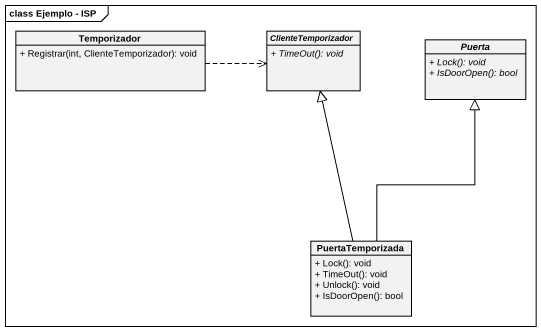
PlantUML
@startuml
mainframe class Ejemplo - ISP
hide circle
hide empty members
skinparam classAttributeIconSize 0
class Temporizador {
  + Registrar(int, ClienteTemporizador): void
}
abstract class ClienteTemporizador {
  {abstract} + TimeOut(): void
}
abstract class Puerta {
  {abstract} + Lock(): void
  {abstract} + IsDoorOpen(): bool
}
class PuertaTemporizada {
  + Lock(): void
  + TimeOut(): void
  + Unlock(): void
  + IsDoorOpen(): bool
}
Temporizador .right.> ClienteTemporizador
PuertaTemporizada -up-|> ClienteTemporizador
PuertaTemporizada -up-|> Puerta
@enduml
